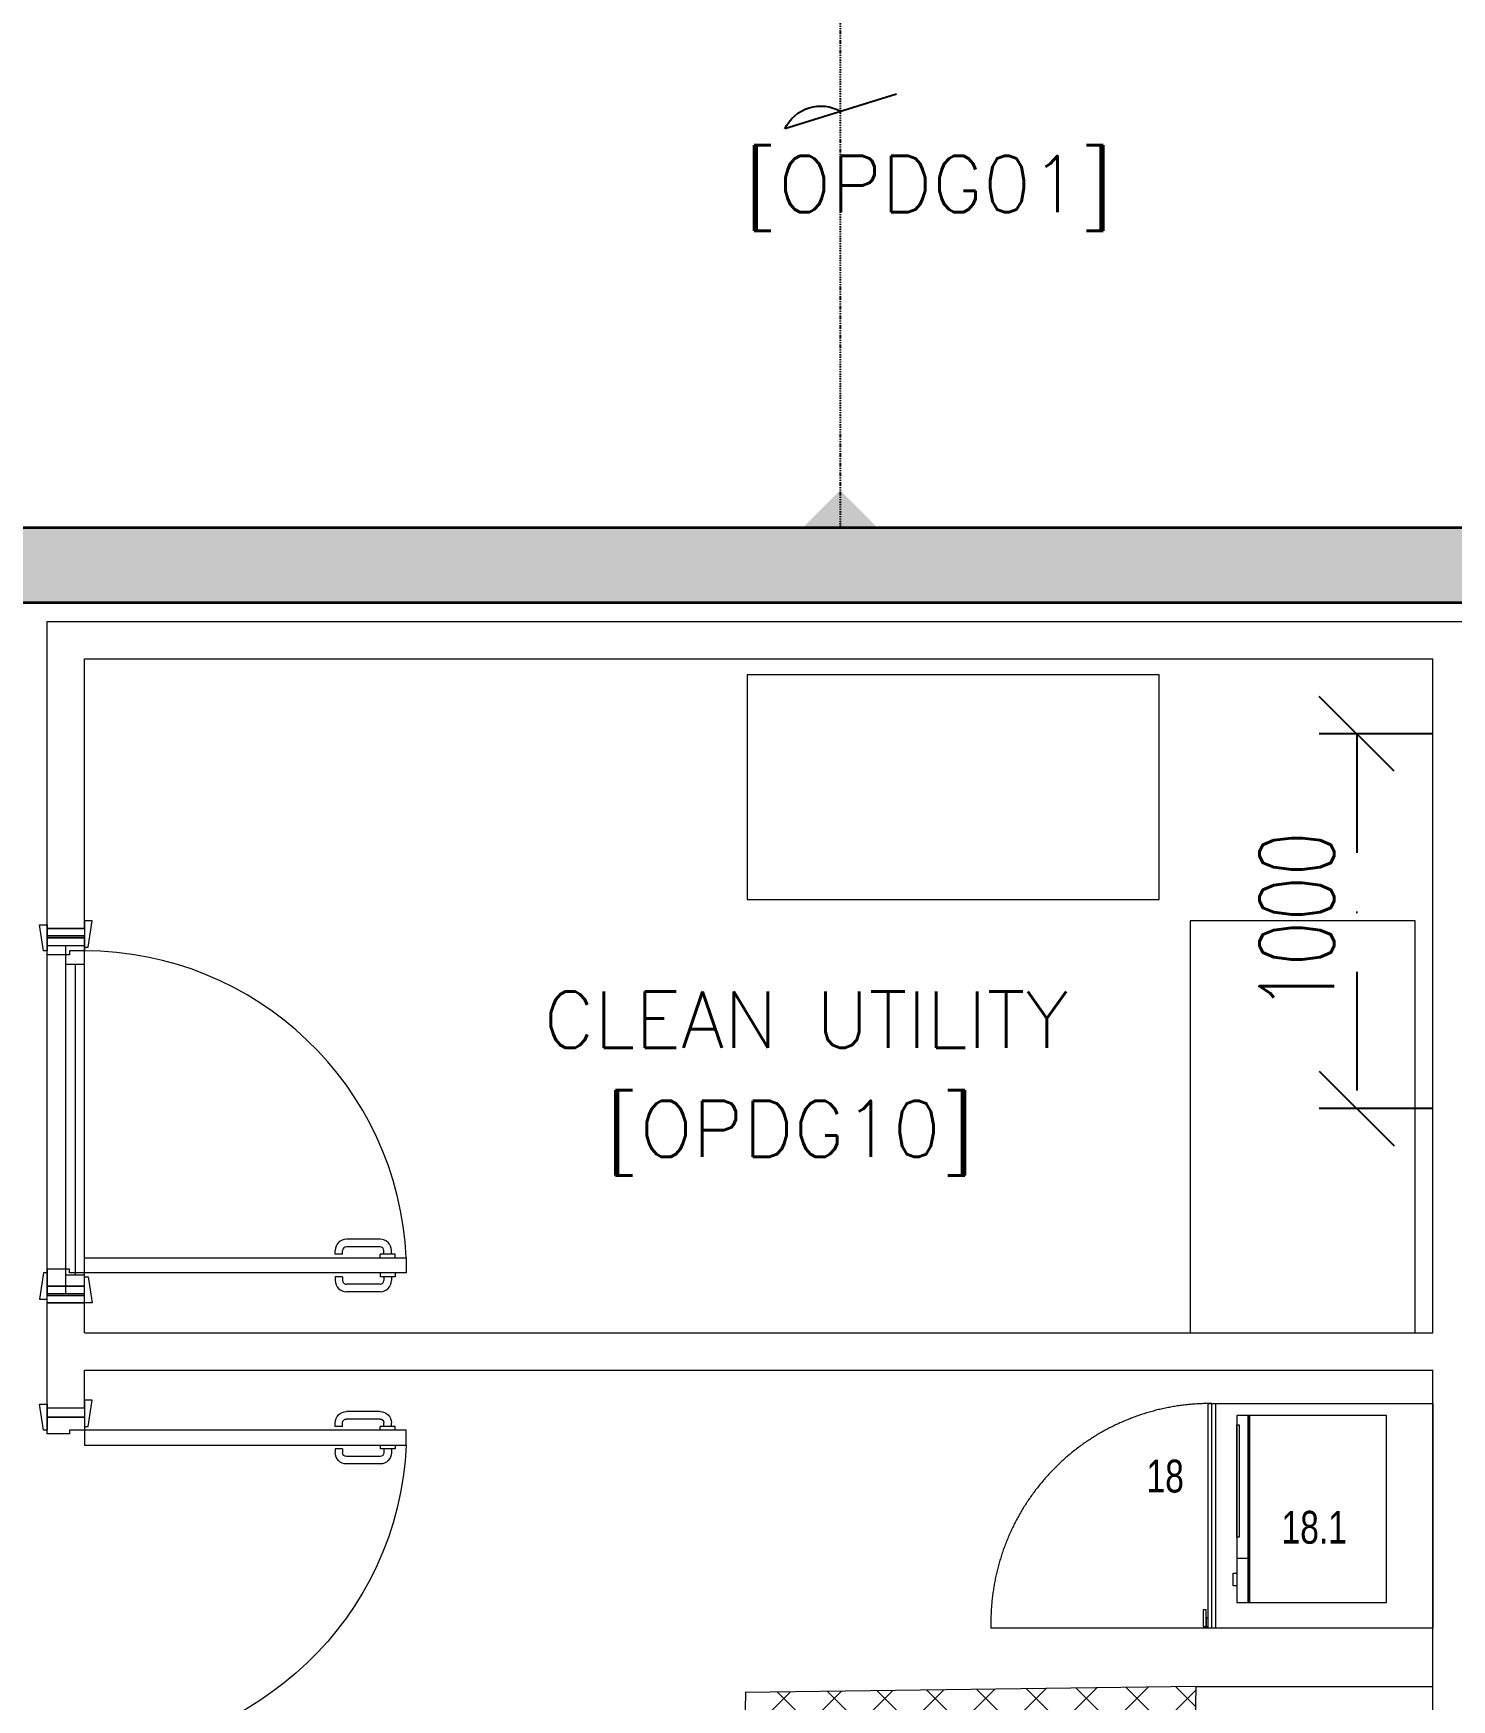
# Model space of a CAD drawing. Header units: inches. Extents: x -12418 to 57169, y -29325 to 19878.
# Drawn here: x 10361 to 14148, y -5627 to -1177 of the extents above; entities that cross this region are included whole.
import ezdxf

# ---------------------------------------------------------------- set-up
doc = ezdxf.new("R2010")
doc.units = ezdxf.units.IN
doc.header["$LTSCALE"] = 25
doc.header["$MEASUREMENT"] = 0
doc.linetypes.add('00-Ground Floor$0$DASHED', pattern=[0.75, 0.5, -0.25])
doc.linetypes.add('DASHDOT', pattern=[25.4, 12.7, -6.35, 0, -6.35])
doc.layers.get('0').update_dxf_attribs({"color": 8})
doc.layers.get('Defpoints').update_dxf_attribs({"color": 8})
doc.layers.add('0 @ 50', color=8, linetype='Continuous')
doc.layers.add('T-WIRE', color=140, linetype='Continuous')
for name, color, linetype, lineweight in [('00-Ground Floor$0$72_EGR_BASE_TEXT', 252, 'Continuous', 5), ('00-Ground Floor$0$72_EGR_EQP_TAG', 142, 'Continuous', 5), ('00-Ground Floor$0$Aluminum', 251, 'Continuous', 5), ('00-Ground Floor$0$C-HYDR-CTCH', 251, 'Continuous', 5), ('00-Ground Floor$0$Hatch', 254, 'Continuous', 5), ('00-Ground Floor$0$LOADING', 253, 'Continuous', 5), ('00-Ground Floor$0$Walls', 251, 'Continuous', 5), ('00-Ground Floor$0$Wooden Joinery', 251, 'Continuous', 5), ('E-LITE-CLNG-CNDT', 6, 'DASHDOT', 35), ('T-CABL-TRAY', 60, 'Continuous', 35), ('T-DATA-CLNG-COND', 51, 'DASHDOT', 25), ('T-DATA-CLNG-COND @ 100', 51, 'DASHDOT', 25), ('T-DATA-DIM', 251, 'DASHDOT', 25)]:
    doc.layers.add(name, color=color, linetype=linetype, lineweight=lineweight)
doc.styles.add('00-Ground Floor$0$SIMPLEX', font='SIMPLEX.shx', dxfattribs={"height": 150})
doc.styles.add('00-Ground Floor$0$X3G_ENTITY_257CFD', font='swisscl.ttf', dxfattribs={"height": 200})
doc.styles.add('DC_Simplex', font='SIMPLEX.shx', dxfattribs={"width": 0.7})
doc.dimstyles.new('DevCad-MM', dxfattribs={"dimscale": 0.01, "dimtxt": 2, "dimasz": 2, "dimexe": 1, "dimexo": 1, "dimgap": 0.6, "dimtad": 1, "dimdec": 0, "dimrnd": 10, "dimzin": 1, "dimdsep": 46, "dimtxsty": 'DC_Simplex', "dimblk1": 'OBLIQUE', "dimblk2": 'OBLIQUE', "dimsah": 1, "dimcen": 3, "dimclrd": 256, "dimclre": 256, "dimclrt": 45, "dimadec": 0, "dimazin": 0, "dimtfac": 1, "dimtdec": 0, "dimtix": 1, "dimtmove": 2, "dimatfit": 2, "dimldrblk": 'OBLIQUE', "dimfxl": 1, "dimtolj": 1, "dimtzin": 0, "dimarcsym": 0})

# ---------------------------------------------------------------- blocks, each defined once
blk = doc.blocks.new('00-Ground Floor$0$A$C72370EFE')
at = {"layer": '00-Ground Floor$0$Wooden Joinery'}
for p, q in [((-0.01, -0.04), (-0.02, -0.04)), ((-0.01, -0.03), (-0.01, -0.07)), ((0, -0.03), (-0.01, -0.03)), ((0.04, -0.03), (0.05, -0.03)), ((0.05, -0.03), (0.05, -0.07)), ((0.05, -0.04), (0.06, -0.04)), ((-0.05, -0.07), (-0.05, -0.16)), ((-0.03, -0.07), (-0.03, -0.16)), ((-0.01, -0.06), (-0.02, -0.06)), ((0, -0.07), (-0.01, -0.07)), ((0.04, -0.07), (0.05, -0.07)), ((0.05, -0.06), (0.06, -0.06)), ((0.07, -0.07), (0.07, -0.16)), ((0.09, -0.07), (0.09, -0.16)), ((-0.01, -0.17), (-0.02, -0.17)), ((-0.01, -0.17), (-0.01, -0.19)), ((0.05, -0.17), (0.06, -0.17)), ((0.05, -0.17), (0.05, -0.19)), ((-0.01, -0.19), (-0.02, -0.19)), ((0.05, -0.19), (0.06, -0.19))]:
    blk.add_line(p, q, dxfattribs=at)
for centre, radius, start, end in [((-0.02, -0.07), 0.03, 90, 180), ((0.06, -0.07), 0.03, 0, 90), ((-0.02, -0.07), 0.01, 90, 180), ((0.06, -0.07), 0.01, 0, 90), ((-0.02, -0.16), 0.03, 180, 270), ((-0.02, -0.16), 0.01, 180, 270), ((0.06, -0.16), 0.01, 270, 0), ((0.06, -0.16), 0.03, 270, 0)]:
    blk.add_arc(centre, radius, start, end, dxfattribs=at)
blk = doc.blocks.new('00-Ground Floor$0$A$C5DAD61B4')
at = {"layer": '00-Ground Floor$0$Wooden Joinery'}
for points in [[(80, 959.1), (80, 969.1), (10, 979.1), (10, 959.1)], [(940, 959.1), (940, 969.1), (1010, 979.1), (1010, 959.1)], [(70, 859.1), (70, 849.1), (0, 839.1), (0, 859.1)], [(120, 859.1), (120, 0), (80, 0), (80, 859.1)], [(950, 859.1), (950, 849.1), (1020, 839.1), (1020, 859.1)]]:
    blk.add_lwpolyline(points, close=True, dxfattribs=at)
for points in [[(45, 859.1), (45, 959.1), (20, 959.1), (20, 859.1), (45, 859.1)], [(45, 859.1), (80, 859.1), (80, 899.1), (90, 899.1), (90, 959.1), (45, 959.1), (45, 859.1)], [(975, 859.1), (940, 859.1), (940, 899.1), (930, 899.1), (930, 959.1), (975, 959.1), (975, 859.1)], [(975, 859.1), (975, 959.1), (1000, 959.1), (1000, 859.1), (975, 859.1)]]:
    blk.add_lwpolyline(points, dxfattribs=at)
blk.add_arc((80, 859.1), 860, 272.666, 0, dxfattribs=at)
at = {"layer": '00-Ground Floor$0$Wooden Joinery', "xscale": 999.9999999998854, "yscale": 999.9999999998854, "zscale": 999.9999999998854, "rotation": 180}
blk.add_blockref('00-Ground Floor$0$A$C72370EFE', (120, 0), dxfattribs=at)
blk = doc.blocks.new('00-Ground Floor$0$MICROWAVE')
at = {"layer": '00-Ground Floor$0$LOADING'}
for p, q in [((35.6435, -3.5463), (35.6435, -3.9463)), ((36.1435, -3.5463), (35.6435, -3.5463)), ((35.6883, -3.5368), (35.7218, -3.5368)), ((35.6883, -3.5463), (35.6883, -3.5368)), ((35.7218, -3.5463), (35.6883, -3.5463)), ((35.7218, -3.5368), (35.7218, -3.5463)), ((35.7624, -3.5463), (35.7624, -3.5771)), ((35.818, -3.5463), (36.1181, -3.5463)), ((35.818, -3.5523), (35.818, -3.5463)), ((36.1181, -3.5523), (35.818, -3.5523)), ((36.1181, -3.5463), (36.1181, -3.5523)), ((36.1435, -3.9463), (36.1435, -3.5463)), ((35.6435, -3.5771), (36.1435, -3.5771)), ((35.6435, -3.5783), (36.1435, -3.5783)), ((35.6435, -3.5796), (36.1435, -3.5796)), ((35.6435, -3.5808), (36.1435, -3.5808)), ((35.6435, -3.9463), (36.1435, -3.9463))]:
    blk.add_line(p, q, dxfattribs=at)
blk = doc.blocks.new('00-Ground Floor$0$UNDER COUNTER FRIDGE')
at = {"layer": '00-Ground Floor$0$LOADING', "ltscale": 10}
blk.add_line((35.575, -3.49), (35.575, -2.89), dxfattribs=at)
at = {"layer": '00-Ground Floor$0$LOADING'}
for p, q in [((35.575, -3.47), (36.175, -3.47)), ((35.575, -4.07), (35.575, -3.47)), ((36.175, -3.47), (36.175, -4.07)), ((35.575, -3.48), (36.175, -3.48)), ((35.575, -3.49), (36.175, -3.49)), ((36.175, -4.07), (35.575, -4.07))]:
    blk.add_line(p, q, dxfattribs=at)
for points in [[(35.58, -3.4648), (35.6243, -3.4648), (35.6243, -3.4564), (35.58, -3.4564)], [(35.58, -3.47), (35.6031, -3.47), (35.6031, -3.4648), (35.58, -3.4648)]]:
    blk.add_lwpolyline(points, close=True, dxfattribs=at)
at = {"layer": '00-Ground Floor$0$LOADING', "linetype": '00-Ground Floor$0$DASHED', "ltscale": 10}
blk.add_arc((35.5899, -3.475), 0.5852, 359.5104, 91.4525, dxfattribs=at)
blk = doc.blocks.new('00-Ground Floor$0$A$C76ae8329')
at = {"layer": '00-Ground Floor$0$Aluminum'}
for p, q in [((202.1, 404.6), (1182.1, 404.6)), ((227.1, 404.6), (227.1, 304.6)), ((1157.1, 404.6), (1157.1, 304.6)), ((227.1, 354.6), (1157.1, 354.6)), ((277.1, 354.6), (277.1, 304.6)), ((1107.1, 329.6), (277.1, 329.6)), ((1107.1, 354.6), (1107.1, 304.6)), ((202.1, 304.6), (1182.1, 304.6))]:
    blk.add_line(p, q, dxfattribs=at)
at = {"layer": '00-Ground Floor$0$Walls'}
for p, q in [((202.1, 304.6), (202.1, 404.6)), ((202.1, 304.6), (202.1, 404.6)), ((202.1, 404.6), (202.1, 304.6)), ((1182.1, 304.6), (1182.1, 404.6)), ((1182.1, 304.6), (1182.1, 404.6)), ((1182.1, 404.6), (1182.1, 304.6))]:
    blk.add_line(p, q, dxfattribs=at)
blk = doc.blocks.new('00-Ground Floor')
at = {"layer": '00-Ground Floor$0$Hatch'}
h = blk.add_hatch(dxfattribs=at)
h.set_pattern_fill('ANSI37', color=256, scale=30)
h.set_pattern_definition([(45, (-1981.42, -13099.68), (-67.35192, 67.35192), []), (135, (-1981.42, -13099.68), (-67.35192, -67.35192), [])])
h.paths.add_polyline_path([(48971.2, 8818.2), (48367.3, 8810.1), (48371.2, 8521.7), (48975.1, 8529.8)])
h.paths.add_polyline_path([(41810.5, 8810.5), (41227, 8805), (41207, 8513.7), (41790.5, 8519.1)])
h.paths.add_polyline_path([(27433.5, 8803.1), (26834.4, 8799), (26828.7, 8506), (27427.8, 8510)])
h.paths.add_polyline_path([(34618.7, 8805.3), (34017.5, 8797.8), (34009.3, 8512.1), (34610.5, 8519.6)])
h.paths.add_polyline_path([(20214.3, 8812.4), (19607.8, 8790.5), (19622.4, 8498), (20228.8, 8519.8)])
h.paths.add_polyline_path([(13477.7, 8802), (12255.7, 8825.9), (12249.3, 8529.8), (13471.3, 8505.8)])
h.paths.add_polyline_path([(13491.8, 1601.9), (12276.8, 1586.2), (12263.3, 1293.7), (13478.3, 1309.4)])
h.paths.add_polyline_path([(13465.7, -5591.3), (12262.6, -5607.3), (12256.9, -5900.3), (13460, -5884.3)])
h.paths.add_polyline_path([(13484.2, -12790), (12287.5, -12801.4), (12290.4, -13095.9), (13487, -13084.4)])
h.paths.add_polyline_path([(5849.2, -12787.9), (5245.6, -12791.6), (5256.3, -13077.1), (5859.8, -13073.4)])
h.paths.add_polyline_path([(5833.8, -5589.9), (5236.9, -5588.3), (5236.8, -5889.5), (5833.6, -5891)])
h.paths.add_polyline_path([(5843.6, 1599.7), (5224.3, 1600.9), (5213.7, 1298), (5833, 1296.7)])
h.paths.add_polyline_path([(5820.3, 8779.1), (5219.7, 8793.5), (5216, 8503.9), (5816.7, 8489.4)])
h.paths.add_polyline_path([(-1378.8, 8777.2), (-1981.4, 8799.9), (-1979.5, 8511.6), (-1376.9, 8488.9)])
h.paths.add_polyline_path([(-1371.1, -5601.1), (-1973.1, -5608.1), (-1969.7, -5899.7), (-1367.7, -5892.7)])
h.paths.add_polyline_path([(-1353.5, -12795.7), (-1951.9, -12796.7), (-1947.1, -13097.4), (-1348.7, -13096.4)])
h.paths.add_polyline_path([(20233.2, -12782.5), (19627.5, -12795.4), (19633.2, -13096.6), (20238.9, -13083.7)])
h.paths.add_polyline_path([(20226.6, -5590), (19632.3, -5607.6), (19634.4, -5904.1), (20228.7, -5886.6)])
h.paths.add_polyline_path([(20217.9, 1618), (19619, 1610.4), (19623, 1310.2), (20221.9, 1317.9)])
h.paths.add_polyline_path([(27418.3, 1602.8), (26816.3, 1607.5), (26820.6, 1315.3), (27422.5, 1310.7)])
h.paths.add_polyline_path([(27422, -5579.9), (26818.1, -5597.5), (26831.6, -5897.5), (27431.7, -5876.5)])
h.paths.add_polyline_path([(27438.1, -12795.9), (26834.3, -12789.3), (26831.9, -13075), (27435.7, -13081.6)])
h.paths.add_polyline_path([(34636.6, -12785.4), (34039.3, -12800), (34048.3, -13099.7), (34645.6, -13085.1)])
h.paths.add_polyline_path([(34629.3, -5597.1), (34028, -5595.2), (34029.2, -5892.4), (34630.4, -5894.3)])
h.paths.add_polyline_path([(34592.8, 1606.7), (34012, 1611.4), (34031.7, 1321.6), (34612.5, 1316.9)])
h.paths.add_polyline_path([(41796.2, 1606), (41198.6, 1619.8), (41200.6, 1327.8), (41798.2, 1314.1)])
h.paths.add_polyline_path([(41797.2, -5592.6), (41228.8, -5600.2), (41230.6, -5894.3), (41799, -5886.7)])
h.paths.add_polyline_path([(41834.3, -12789.7), (41229, -12792.4), (41230.4, -13096.9), (41835.6, -13094.3)])
h.paths.add_polyline_path([(49008.5, -12790.2), (48420.5, -12774.1), (48407.3, -13081.4), (48995.3, -13097.4)])
h.paths.add_polyline_path([(48992.7, -5590.8), (48389.5, -5589.7), (48387.5, -5886.2), (48990.7, -5887.3)])
at = {"layer": '00-Ground Floor$0$C-HYDR-CTCH', "elevation": 301952, "flags": 128}
blk.add_lwpolyline([(12262.6, -5606.4), (12256.9, -5900.3), (13460, -5884.3), (13465.7, -5591.3), (12262.1, -5607.3)], dxfattribs=at)
at = {"layer": '00-Ground Floor$0$LOADING', "elevation": 0}
for points in [[(12266.9, -2890.1), (12266.9, -3490.1), (13366.9, -3490.1), (13366.9, -2890.1)], [(13450.1, -4647.4), (14050.1, -4647.4), (14050.1, -3547.4), (13450.1, -3547.4)]]:
    blk.add_lwpolyline(points, close=True, dxfattribs=at)
at = {"layer": '00-Ground Floor$0$Walls'}
for p, q in [((10397.9, -3567.4, 0), (10397.9, -2747.4, 0)), ((10397.9, -2747.4, 0), (14197.9, -2747.4, 0)), ((10497.9, -3567.4, 0), (10497.9, -2847.4, 0)), ((10497.9, -2847.4, 0), (14097.9, -2847.4, 0)), ((14097.9, -4647.4, 0), (14097.9, -2847.4, 0)), ((10497.9, -3567.4, 0), (10397.9, -3567.4, 0)), ((10397.9, -4847.4, 0), (10397.9, -4547.4, 0)), ((10497.9, -4547.4, 0), (10397.9, -4547.4, 0)), ((10497.9, -4647.4, 0), (10497.9, -4547.4, 0)), ((10497.9, -4647.4, 0), (14097.9, -4647.4, 0)), ((10497.9, -4847.4, 0), (10497.9, -4747.4, 0)), ((10497.9, -4747.4, 0), (14097.9, -4747.4, 0)), ((14097.9, -8477.4, 0), (14097.9, -4747.4, 0)), ((10397.9, -4847.4, 0), (10497.9, -4847.4, 0)), ((13465.7, -5591.3, 301952), (14097.9, -5591.3, 0))]:
    blk.add_line(p, q, dxfattribs=at)
at = {"rotation": 90}
blk.add_blockref('00-Ground Floor$0$A$C76ae8329', (10802.6, -4769.6, 0), dxfattribs=at)
at = {"layer": '00-Ground Floor$0$LOADING', "xscale": 1000, "yscale": 1000, "zscale": 1000, "rotation": 89.99999999999999}
for name in ['00-Ground Floor$0$UNDER COUNTER FRIDGE', '00-Ground Floor$0$MICROWAVE']:
    blk.add_blockref(name, (10027.9, -41011.2, 0), dxfattribs=at)
at = {"layer": '00-Ground Floor$0$Wooden Joinery', "rotation": 89.99999999999999}
blk.add_blockref('00-Ground Floor$0$A$C5DAD61B4', (11357, -4567.4, 0), dxfattribs=at)
at = {"layer": '00-Ground Floor$0$Wooden Joinery', "xscale": -1, "rotation": 90}
blk.add_blockref('00-Ground Floor$0$A$C5DAD61B4', (11357, -4827.4, 0), dxfattribs=at)
at = {"layer": '00-Ground Floor$0$72_EGR_BASE_TEXT', "char_height": 150, "attachment_point": 2, "style": '00-Ground Floor$0$SIMPLEX'}
for s, insert in [('[OPDG01]', (12751.5, -1504.5, 0)), ('CLEAN UTILITY', (12424.6, -3736)), ('[OPDG10]', (12381.7, -4027.4, 0))]:
    blk.add_mtext(s, dxfattribs=dict(at, insert=insert))
at = {"layer": '00-Ground Floor$0$72_EGR_EQP_TAG', "char_height": 87.47, "attachment_point": 2, "style": '00-Ground Floor$0$X3G_ENTITY_257CFD'}
for s, insert in [('18', (13383.1, -4986.1, 0)), ('18.1', (13781, -5122.8, 0))]:
    blk.add_mtext(s, dxfattribs=dict(at, insert=insert))
blk = doc.blocks.new('*U131')
at = {"lineweight": 0}
h = blk.add_hatch(dxfattribs=at)
h.set_pattern_fill('HEX', color=253, scale=8, angle=180, style=0)
h.set_pattern_definition([(180, (-20899.527, -3e-10), (6e-13, -43.99409), [25.4, -50.8]), (300, (-20899.527, -3e-10), (38.1, 21.997045), [25.4, -50.8]), (240, (-20924.927, -3e-10), (38.1, -21.997045), [25.4, -50.8])])
h.paths.add_polyline_path([(-13430.7, 200), (-13430.7, 0), (0, 0), (0, 200)])
at = {"color": 0}
for p, q in [((0, 200), (-13430.7, 200)), ((0, 0), (-13430.7, 0))]:
    blk.add_line(p, q, dxfattribs=at)
blk = doc.blocks.new('*U74')
blk.add_hatch(color=256).paths.add_polyline_path([(0, 1), (-1, 0), (0, -1)])
blk = doc.blocks.new('W-TEL')
blk.add_line((-66, -212.7), (66, 212.7))
blk.add_arc((130.7, 76), 151.2, 115.33007, 210.17896)
blk = doc.blocks.new('*U118')
at = {"layer": 'T-WIRE', "xscale": -0.006999999999825377, "yscale": 0.006999999999970897, "zscale": 0.006999999999999999}
blk.add_blockref('W-TEL', (0, 0), dxfattribs=at)
blk = doc.blocks.new('_OBLIQUE')
at = {"color": 0, "linetype": 'ByBlock'}
blk.add_line((-0.5, -0.5), (0.5, 0.5), dxfattribs=at)
blk = doc.blocks.new('*D145')
at = {"layer": 'Defpoints', "color": 0, "transparency": 16777216}
for p in [(14197.9, -3047.7, 0), (13894.6, -4048.1), (14197.9, -4048.1, 0)]:
    blk.add_point(p, dxfattribs=at)
at = {"layer": 'T-DATA-DIM', "lineweight": -2, "transparency": 16777216}
for p, q in [((14097.9, -3047.7), (13794.6, -3047.7)), ((13894.6, -3047.7), (13894.6, -4048.1)), ((14097.9, -4048.1), (13794.6, -4048.1))]:
    blk.add_line(p, q, dxfattribs=at)
at = {"layer": 'T-DATA-DIM', "lineweight": -2, "transparency": 16777216, "xscale": 200, "yscale": 200, "zscale": 200}
for p, rotation in [((13894.6, -3047.7), 90), ((13894.6, -4048.1), 270)]:
    blk.add_blockref('_OBLIQUE', p, dxfattribs=dict(at, rotation=rotation))
at = {"layer": 'T-DATA-DIM', "color": 45, "transparency": 16777216, "insert": (13734.6, -3547.9), "char_height": 200, "attachment_point": 5, "rotation": 90, "style": 'DC_Simplex'}
blk.add_mtext('\\A1;1000', dxfattribs=at)

msp = doc.modelspace()

# ---------------------------------------------------------------- linework, layer by layer
at = {"layer": 'T-DATA-CLNG-COND', "ltscale": 0.01}
msp.add_lwpolyline([(12514.9, 971.9), (12514.9, -2497.4)], dxfattribs=at)

# ---------------------------------------------------------------- block references
at = {"layer": '0 @ 50', "xscale": 100, "yscale": 100, "zscale": 100, "rotation": 90.00000000000001}
msp.add_blockref('*U118', (12516.7, -1385.6, 0), dxfattribs=at)
at = {"layer": 'E-LITE-CLNG-CNDT'}
msp.add_blockref('00-Ground Floor', (0, 0), dxfattribs=at)
at = {"layer": 'T-CABL-TRAY', "linetype": 'Continuous', "xscale": -1, "rotation": 180}
msp.add_blockref('*U131', (17797.7, -2497.4, 0), dxfattribs=at)
at = {"layer": 'T-DATA-CLNG-COND @ 100', "xscale": -100, "yscale": 100, "zscale": 100, "rotation": 90.00000000001782}
msp.add_blockref('*U74', (12515.5, -2497.4, 0), dxfattribs=at)

# ---------------------------------------------------------------- dimensions: what is measured, and where the dimension line sits
at = {"layer": 'T-DATA-DIM'}
dim = msp.add_linear_dim(base=(13894.6, -4048.1), p1=(14197.9, -3047.7, 0), p2=(14197.9, -4048.1, 0), angle=90, dimstyle='DevCad-MM', dxfattribs=at)
dim.commit()
dim.dimension.update_dxf_attribs({"geometry": '*D145', "text_midpoint": (13734.6, -3547.9)})

doc.saveas('drawing.dxf')
